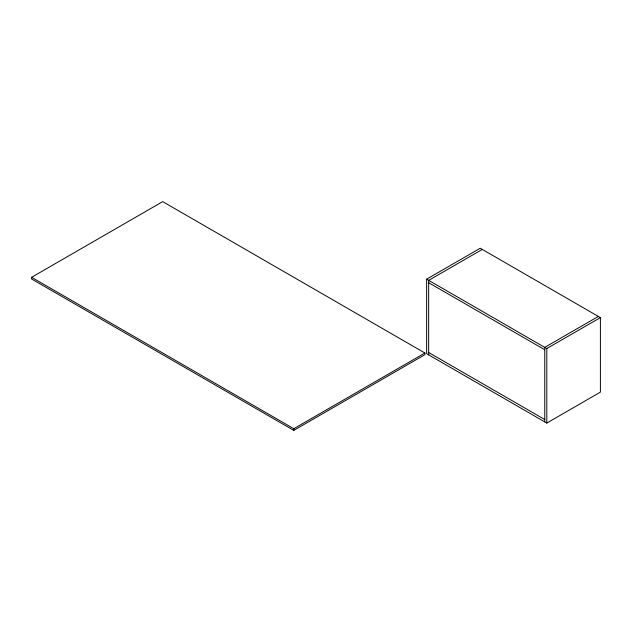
<?xml version="1.0" encoding="UTF-8"?>
<svg xmlns="http://www.w3.org/2000/svg" width="632" height="632" viewBox="0 0 632 632"><rect width="100%" height="100%" fill="white"/><g stroke="black" fill="none" stroke-linecap="round" stroke-linejoin="round"><path stroke-width="0.95" d="M31.6 277.314L162.701 201.624L424.902 353.004L424.902 354.686L293.801 430.376L31.6 278.996L31.6 277.314L293.801 428.701L424.902 353.004M426.624 279.178L480.225 248.234L600.4 317.612L600.4 392.124L546.798 423.069L426.624 353.683L426.624 279.178L546.798 348.556L600.4 317.612M482.271 249.411L428.67 280.363L428.67 354.868M598.354 316.427L544.752 347.379L544.752 421.884M428.67 282.725L544.752 349.741M428.67 352.506L544.752 419.522M546.798 348.556L546.798 423.069M293.801 428.701L293.801 430.376"/></g></svg>
